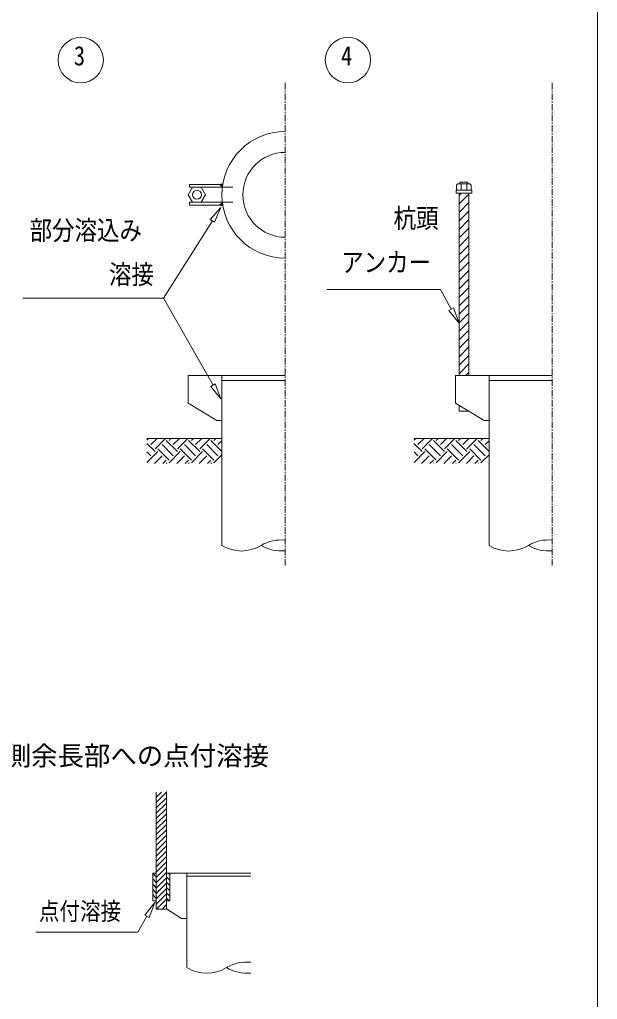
# Model space of a CAD drawing. Units: millimetres, scale not verified. Extents: x -29700 to 29700, y -21000 to 21000.
# Drawn here: x -8550 to -900, y -2654 to 10309 of the extents above; entities that cross this region are included whole.
import ezdxf
from ezdxf.enums import TextEntityAlignment as Align

# ---------------------------------------------------------------- set-up
doc = ezdxf.new("R2010")
doc.units = ezdxf.units.MM
doc.header["$LTSCALE"] = 70
doc.linetypes.add('USER2', pattern=[2, 1.25, -0.25, 0.25, -0.25])
for name, color, linetype, lineweight in [('0-0_0', 7, 'Continuous', 18), ('0-5_05_SUNPOU', 3, 'Continuous', 18), ('0-6_03_ZU', 2, 'Continuous', 18), ('0-8_00_WAKU', 9, 'Continuous', 18), ('0-9_08_CENTER', 1, 'USER2', 18)]:
    doc.layers.add(name, color=color, linetype=linetype, lineweight=lineweight)
doc.layers.add('0-4_02_TEXT', color=7, linetype='Continuous')
doc.styles.add('ＭＳ ゴシック', font='')
doc.styles.get('ＭＳ ゴシック').set_extended_font_data('MS Gothic')

msp = doc.modelspace()

# ---------------------------------------------------------------- linework, layer by layer
at = {"layer": '0-0_0'}
for p, q in [((-6740.15, -1036.53), (-6787.55, -989.14)), ((-6559.95, -1075.32), (-6604.59, -1030.67)), ((-6559.95, -1004.61), (-6581.89, -982.66)), ((-6740.15, -1107.24), (-6787.55, -1059.85)), ((-6740.15, -1177.95), (-6787.55, -1130.56)), ((-6559.95, -1146.03), (-6604.59, -1101.38)), ((-6740.15, -1248.67), (-6787.55, -1201.27)), ((-6740.15, -1319.38), (-6787.55, -1271.98)), ((-6559.95, -1216.74), (-6604.59, -1172.09)), ((-6559.95, -1287.45), (-6604.59, -1242.81)), ((-6780.09, -1350.15), (-6787.55, -1342.69)), ((-6567.96, -1350.15), (-6604.59, -1313.52))]:
    msp.add_line(p, q, dxfattribs=at)
at = {"layer": '0-5_05_SUNPOU'}
for p, q in [((-5900.74, 8128.45), (-5899.77, 8129.41)), ((-5895.23, 8123.35), (-5887.84, 8130.74)), ((-5889.72, 8118.25), (-5875.91, 8132.07)), ((-5884.21, 8113.15), (-5863.97, 8133.39)), ((-5878.7, 8108.05), (-5860.88, 8125.88)), ((-5873.19, 8102.96), (-5862.84, 8113.31)), ((-5867.69, 8097.86), (-5864.57, 8100.97)), ((-5901.42, 7852), (-5899.31, 7854.11)), ((-5891.87, 7850.94), (-5864.33, 7878.47)), ((-5882.32, 7849.88), (-5863.02, 7869.18)), ((-5872.78, 7848.82), (-5861.62, 7859.97)), ((-5865.91, 7887.5), (-5865.55, 7887.87)), ((-5863.23, 7847.75), (-5860.13, 7850.85)), ((-6643.06, 6624.51), (-5997.61, 7647.33)), ((-6643.06, 6624.51), (-8509.16, 6624.51)), ((-6643.06, 6624.51), (-5989.15, 5471.43)), ((-2976.1, 6737.12), (-4481.37, 6737.12)), ((-2976.1, 6737.12), (-2837.21, 6476.07)), ((-6740.15, 20.71), (-6671.78, 89.09)), ((-6740.15, -50), (-6604.59, 85.56)), ((-6740.15, -120.71), (-6604.59, 14.85)), ((-6740.15, -191.42), (-6604.59, -55.86)), ((-6740.15, -262.13), (-6604.59, -126.57)), ((-6740.15, -332.84), (-6604.59, -197.28)), ((-6740.15, -403.55), (-6604.59, -267.99)), ((-6740.15, -474.26), (-6604.59, -338.7)), ((-6740.15, -544.97), (-6604.59, -409.41)), ((-6740.15, -615.68), (-6604.59, -480.12)), ((-6740.15, -686.39), (-6604.59, -550.83)), ((-6740.15, -757.1), (-6604.59, -621.54)), ((-6740.15, -827.81), (-6604.59, -692.25)), ((-6740.15, -898.53), (-6604.59, -762.96)), ((-6740.15, -969.24), (-6604.59, -833.67)), ((-6740.15, -1039.95), (-6604.59, -904.39)), ((-6740.15, -1110.66), (-6604.59, -975.1)), ((-6740.15, -1181.37), (-6604.59, -1045.81)), ((-6740.15, -1252.08), (-6604.59, -1116.52)), ((-6740.15, -1322.79), (-6604.59, -1187.23)), ((-6740.15, -1393.5), (-6604.59, -1257.94)), ((-6735.17, -1459.22), (-6604.59, -1328.65)), ((-6664.45, -1459.22), (-6604.59, -1399.36)), ((-6985.38, -1765.79), (-6863.6, -1554.86)), ((-6985.38, -1765.79), (-8332.89, -1765.79))]:
    msp.add_line(p, q, dxfattribs=at)
for points in [[(-5968.16, 7628.42), (-5884.15, 7824.04), (-6027.06, 7666.24)], [(-2806.9, 6493.57), (-2732.21, 6294.21), (-2867.52, 6458.57)], [(-5958.84, 5488.93), (-5884.15, 5289.56), (-6019.47, 5453.93)], [(-6833.29, -1572.36), (-6758.6, -1373), (-6893.91, -1537.36)]]:
    msp.add_lwpolyline(points, close=True, dxfattribs=at)
for centre in [(-7739.93, 9772.19), (-4203.35, 9772.19)]:
    msp.add_circle(centre, 300, dxfattribs=at)
at = {"layer": '0-6_03_ZU'}
for p, q in [((-6300.87, 8089.61), (-5866, 8089.61)), ((-5901.57, 8129.21), (-5859.53, 8133.89)), ((-5865.26, 8095.62), (-5901.57, 8129.21)), ((-5866, 8089.61), (-5727.4, 8089.61)), ((-2711.63, 8159.43), (-2720.29, 8150.77)), ((-2720.29, 8150.77), (-2720.29, 8134.01)), ((-2711.63, 8159.43), (-2624.11, 8159.43)), ((-2706, 8134.01), (-2706, 8051.41)), ((-2629.75, 8134.01), (-2629.75, 8051.41)), ((-2624.11, 8159.43), (-2615.45, 8150.77)), ((-2615.45, 8150.77), (-2615.45, 8134.01)), ((-2732.21, 7982.95), (-2701.88, 8013.28)), ((-2732.21, 7870.62), (-2603.53, 7999.3)), ((-6300.87, 7891.61), (-5868.57, 7891.61)), ((-5941.17, 7891.61), (-5866, 7891.61)), ((-5865.28, 7885.75), (-5901.57, 7852.01)), ((-5901.57, 7852.01), (-5859.53, 7847.34)), ((-5866, 7891.61), (-5727.4, 7891.61)), ((-2732.21, 7758.29), (-2603.53, 7886.97)), ((-2732.21, 7645.96), (-2603.53, 7774.64)), ((-2732.21, 7533.63), (-2603.53, 7662.31)), ((-2732.21, 7421.3), (-2603.53, 7549.98)), ((-2732.21, 7308.97), (-2603.53, 7437.65)), ((-2732.21, 7196.64), (-2603.53, 7325.32)), ((-2732.21, 7084.31), (-2603.53, 7212.99)), ((-2732.21, 6971.98), (-2603.53, 7100.66)), ((-2732.21, 6859.65), (-2603.53, 6988.33)), ((-2732.21, 6747.32), (-2603.53, 6876)), ((-2732.21, 6634.99), (-2603.53, 6763.67)), ((-2732.21, 6522.66), (-2603.53, 6651.34)), ((-2732.21, 6410.33), (-2603.53, 6539.01)), ((-2732.21, 6298), (-2603.53, 6426.68)), ((-2732.21, 6185.67), (-2603.53, 6314.35)), ((-2732.21, 6073.34), (-2603.53, 6202.02)), ((-2732.21, 5961.01), (-2603.53, 6089.69)), ((-2732.21, 5848.68), (-2603.53, 5977.36)), ((-2732.21, 5736.35), (-2603.53, 5865.03)), ((-2732.21, 5624.02), (-2603.53, 5752.7)), ((-6316.18, 5598.63), (-6316.18, 5235.63)), ((-6300.87, 5598.63), (-6316.18, 5598.63)), ((-6300.87, 5598.63), (-5871.87, 5598.63)), ((-5033.67, 5598.63), (-5871.87, 5598.63)), ((-5871.87, 5598.63), (-5871.87, 3351.33)), ((-5871.87, 5598.63), (-5871.87, 5598.63)), ((-2779.61, 5598.63), (-2779.61, 5235.63)), ((-2764.29, 5598.63), (-2779.61, 5598.63)), ((-2764.29, 5598.63), (-2335.29, 5598.63)), ((-2645.27, 5598.63), (-2603.53, 5640.37)), ((-1497.09, 5598.63), (-2335.29, 5598.63)), ((-2335.29, 5598.63), (-2335.29, 3351.33)), ((-2335.29, 5598.63), (-2335.29, 5598.63)), ((-5033.67, 5536), (-5871.87, 5536)), ((-1497.09, 5536), (-2335.29, 5536)), ((-5937.87, 5004.63), (-6316.18, 5235.63)), ((-2401.29, 5004.63), (-2779.61, 5235.63)), ((-2732.21, 5206.69), (-2732.21, 5126.56)), ((-2732.21, 5126.56), (-2596.65, 5126.56)), ((-5937.87, 5004.63), (-5871.87, 5004.63)), ((-2401.29, 5004.63), (-2335.29, 5004.63)), ((-6864.91, 4743.92), (-6841.8, 4767.03)), ((-6757, 4592.52), (-6864.9, 4700.42)), ((-5871.87, 4767.03), (-6864.47, 4767.03)), ((-6812.57, 4685.13), (-6730.67, 4767.03)), ((-6757, 4629.57), (-6619.54, 4767.03)), ((-6516.22, 4536.96), (-6664.39, 4685.13)), ((-6460.65, 4592.52), (-6608.83, 4740.7)), ((-6571.79, 4740.7), (-6545.45, 4767.03)), ((-6516.22, 4685.13), (-6434.32, 4767.03)), ((-6460.65, 4629.57), (-6323.19, 4767.03)), ((-6219.87, 4536.96), (-6368.05, 4685.13)), ((-6164.31, 4592.52), (-6312.48, 4740.7)), ((-6275.44, 4740.7), (-6249.1, 4767.03)), ((-6219.87, 4685.13), (-6137.97, 4767.03)), ((-6164.31, 4629.57), (-6026.84, 4767.03)), ((-5923.52, 4536.96), (-6071.7, 4685.13)), ((-5871.87, 4596.43), (-6016.13, 4740.7)), ((-5979.09, 4740.7), (-5952.76, 4767.03)), ((-5923.52, 4685.13), (-5871.87, 4736.79)), ((-3328.34, 4743.92), (-3305.23, 4767.03)), ((-3220.43, 4592.52), (-3328.32, 4700.42)), ((-2335.29, 4767.03), (-3327.9, 4767.03)), ((-3275.99, 4685.13), (-3194.09, 4767.03)), ((-3220.43, 4629.57), (-3082.96, 4767.03)), ((-2979.64, 4536.96), (-3127.82, 4685.13)), ((-2924.08, 4592.52), (-3072.25, 4740.7)), ((-3035.21, 4740.7), (-3008.88, 4767.03)), ((-2979.64, 4685.13), (-2897.75, 4767.03)), ((-2924.08, 4629.57), (-2786.62, 4767.03)), ((-2683.3, 4536.96), (-2831.47, 4685.13)), ((-2627.73, 4592.52), (-2775.91, 4740.7)), ((-2738.86, 4740.7), (-2712.53, 4767.03)), ((-2683.3, 4685.13), (-2601.4, 4767.03)), ((-2627.73, 4629.57), (-2490.27, 4767.03)), ((-2386.95, 4536.96), (-2535.12, 4685.13)), ((-2335.29, 4596.43), (-2479.56, 4740.7)), ((-2442.51, 4740.7), (-2416.18, 4767.03)), ((-2386.95, 4685.13), (-2335.29, 4736.79)), ((-6812.57, 4536.96), (-6864.86, 4589.25)), ((-6864.81, 4447.67), (-6719.96, 4592.52)), ((-6764.32, 4437.03), (-6664.39, 4536.96)), ((-6571.79, 4481.39), (-6719.96, 4629.57)), ((-6571.79, 4444.35), (-6423.61, 4592.52)), ((-6467.97, 4437.03), (-6368.05, 4536.96)), ((-6275.44, 4481.39), (-6423.61, 4629.57)), ((-6275.44, 4444.35), (-6127.26, 4592.52)), ((-6171.62, 4437.03), (-6071.7, 4536.96)), ((-5979.09, 4481.39), (-6127.26, 4629.57)), ((-5979.09, 4444.35), (-5871.87, 4551.57)), ((-3275.99, 4536.96), (-3328.28, 4589.25)), ((-3328.24, 4447.67), (-3183.38, 4592.52)), ((-3227.75, 4437.03), (-3127.82, 4536.96)), ((-3035.21, 4481.39), (-3183.38, 4629.57)), ((-3035.21, 4444.35), (-2887.04, 4592.52)), ((-2931.4, 4437.03), (-2831.47, 4536.96)), ((-2738.86, 4481.39), (-2887.04, 4629.57)), ((-2738.86, 4444.35), (-2590.69, 4592.52)), ((-2635.05, 4437.03), (-2535.12, 4536.96)), ((-2442.51, 4481.39), (-2590.69, 4629.57)), ((-2442.51, 4444.35), (-2335.29, 4551.57)), ((-6653.19, 4437.03), (-6608.83, 4481.39)), ((-6601.51, 4437.03), (-6608.83, 4444.35)), ((-6356.84, 4437.03), (-6312.48, 4481.39)), ((-6305.16, 4437.03), (-6312.48, 4444.35)), ((-6060.49, 4437.03), (-6016.13, 4481.39)), ((-6008.81, 4437.03), (-6016.13, 4444.35)), ((-5875.28, 4437.03), (-5871.87, 4440.44)), ((-3116.62, 4437.03), (-3072.25, 4481.39)), ((-3064.94, 4437.03), (-3072.25, 4444.35)), ((-2820.27, 4437.03), (-2775.91, 4481.39)), ((-2768.59, 4437.03), (-2775.91, 4444.35)), ((-2523.92, 4437.03), (-2479.56, 4481.39)), ((-2472.24, 4437.03), (-2479.56, 4444.35)), ((-2338.7, 4437.03), (-2335.29, 4440.44)), ((-6740.15, 89.09), (-6740.15, -1459.22)), ((-6604.59, 96.32), (-6604.59, -1459.22)), ((-6787.55, -982.66), (-6787.55, -1350.15)), ((-6787.55, -982.66), (-6740.15, -982.66)), ((-6604.82, -982.66), (-6337.74, -982.66)), ((-6604.82, -982.66), (-6337.74, -982.66)), ((-6559.95, -982.66), (-6559.95, -1350.15)), ((-5489.18, -982.66), (-6337.74, -982.66)), ((-6337.74, -982.66), (-6337.74, -982.66)), ((-6337.74, -982.66), (-6337.74, -2233.91)), ((-5489.18, -1022.75), (-6337.74, -1022.75)), ((-6787.55, -1350.15), (-6740.15, -1350.15)), ((-6559.95, -1350.15), (-6604.59, -1350.15)), ((-6740.15, -1459.22), (-6604.59, -1459.22)), ((-6404.56, -1584.01), (-6604.59, -1456.71)), ((-6404.56, -1584.01), (-6337.74, -1584.01))]:
    msp.add_line(p, q, dxfattribs=at)
for points in [[(-6259.02, 8089.61), (-6316.18, 7990.61), (-6259.02, 7891.61), (-6144.71, 7891.61), (-6087.55, 7990.61), (-6144.71, 8089.61)], [(-2771.13, 8051.41), (-2771.13, 8013.28), (-2564.61, 8013.28), (-2564.61, 8051.41)], [(-2587.19, 8134.01), (-2748.56, 8134.01), (-2764.44, 8118.13), (-2764.44, 8051.41), (-2571.3, 8051.41), (-2571.3, 8118.13)], [(-2732.21, 8013.28), (-2603.53, 8013.28), (-2603.53, 5598.63), (-2732.21, 5598.63)]]:
    msp.add_lwpolyline(points, close=True, dxfattribs=at)
for points in [[(-6300.87, 8089.61), (-6300.87, 8129.21), (-5901.57, 8129.21)], [(-6300.87, 7891.61), (-6300.87, 7852.01), (-5901.57, 7852.01)]]:
    msp.add_lwpolyline(points, dxfattribs=at)
msp.add_circle((-6201.87, 7990.61), 59.4, dxfattribs=at)
for centre, radius, start, end in [((-5033.67, 7990.61), 838.2, 90, 270), ((-5033.67, 7990.61), 561, 90, 270), ((-5087.64, 2912.92), 511.51, 83.9436, 121.00908), ((-1551.06, 2912.92), 511.51, 83.9436, 121.00908), ((-5611.51, 3778.41), 500.18, 238.63274, 301.36726), ((-5087.64, 3789.74), 511.51, 238.99092, 276.0564), ((-2074.94, 3778.41), 500.18, 238.63274, 301.36726), ((-1551.06, 3789.74), 511.51, 238.99092, 276.0564), ((-5543.81, -2677.74), 517.84, 83.9436, 121.00908), ((-6074.16, -1801.55), 506.37, 238.63274, 301.36726), ((-5543.81, -1790.08), 517.84, 238.99092, 276.0564)]:
    msp.add_arc(centre, radius, start, end, dxfattribs=at)
at = {"layer": '0-8_00_WAKU'}
msp.add_line((-900, -16700), (-900, 16550), dxfattribs=at)
at = {"layer": '0-9_08_CENTER'}
for p, q in [((-5033.67, 3084.45), (-5033.67, 9472.19)), ((-1497.09, 3084.45), (-1497.09, 9472.19))]:
    msp.add_line(p, q, dxfattribs=at)

# ---------------------------------------------------------------- texts
at = {"layer": '0-4_02_TEXT', "style": 'ＭＳ ゴシック', "width": 0.85}
for s, height, p in [('3', 256.6, (-7831.25, 9625.06)), ('4', 256.6, (-4294.67, 9625.06)), ('杭頭', 256.6, (-3598.17, 7476.16)), ('部分溶込み', 256.6, (-8417.5, 7316.3)), ('アンカー', 256.6, (-4292.33, 6892.83)), ('溶接', 256.6, (-7366.33, 6732.97)), ('点付溶接', 234.6, (-8294.29, -1675.09))]:
    msp.add_text(s, height=height, dxfattribs=at).set_placement(p, align=Align.BOTTOM_LEFT)
at = {"layer": '0-4_02_TEXT', "style": 'ＭＳ ゴシック'}
msp.add_text('・くさびの打ち込み\u3000\u3000\u3000・カプラー下側余長部への点付溶接', height=256.6, dxfattribs=at).set_placement((-15048.11, 364.97), align=Align.BOTTOM_LEFT)

doc.saveas('drawing.dxf')
